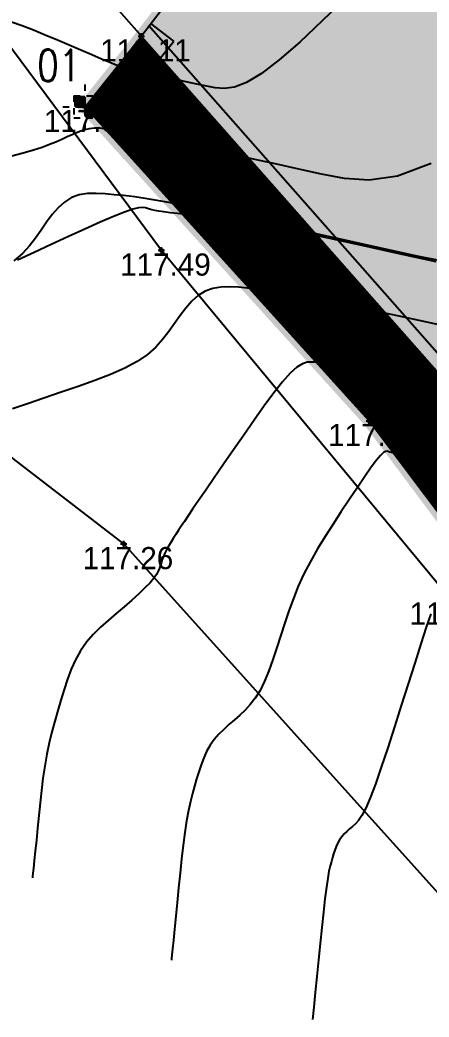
# Model space of a CAD drawing. Extents: x -196763 to -87623, y -65703 to -55832.
# Drawn here: x -87759.71 to -87753.24, y -65540.41 to -65524.65 of the extents above; entities that cross this region are included whole.
import ezdxf
from ezdxf.enums import TextEntityAlignment as Align

# ---------------------------------------------------------------- set-up
doc = ezdxf.new("R2010")
doc.units = 0
doc.header["$MEASUREMENT"] = 0
doc.header["$PDMODE"] = 34
doc.header["$PDSIZE"] = 0.05
doc.linetypes.add('ACAD_ISO04W100', pattern=[30, 24, -3, 0, -3])
doc.linetypes.add('DASHED', pattern=[70, 50, -20])
for name, color, linetype in [('0_coordinates', 1, 'Continuous'), ('0_PROP.aux.cotas', 30, 'Continuous'), ('0_PROP.corte', 10, 'Continuous'), ('0_PROP.trama', 251, 'Continuous'), ('0_PROPfinal', 4, 'Continuous'), ('0_tramas piso0', 7, 'Continuous'), ('CV', 8, 'Continuous'), ('CVD', 6, 'Continuous'), ('LEVTP_BERMA', 6, 'Continuous'), ('LEVTP_EDIF', 3, 'Continuous'), ('LEVTP_MURO', 1, 'Continuous'), ('POINTS', 2, 'Continuous'), ('Z', 1, 'Continuous')]:
    doc.layers.add(name, color=color, linetype=linetype)
doc.layers.add('0_Limites_Terreno', color=30, linetype='DASHED', lineweight=35)
doc.styles.add('coordinates', font='romans', dxfattribs={"width": 0.8})
doc.styles.add('creativespace', font='GOTHIC.TTF')
doc.dimstyles.new('creativespace', dxfattribs={"dimtxt": 0.15, "dimasz": 0.05, "dimexe": 0.05, "dimexo": 0.05, "dimgap": 0.2, "dimtad": 0, "dimtoh": 1, "dimzin": 1, "dimtxsty": 'creativespace', "dimblk": 'OBLIQUE', "dimcen": 0, "dimclrd": 251, "dimclre": 256, "dimclrt": 30, "dimazin": 3, "dimtfac": 1, "dimtmove": 0, "dimatfit": 3, "dimldrblk": 'OBLIQUE', "dimfxl": 1, "dimlwd": -1, "dimlwe": -1, "dimarcsym": 0})

# ---------------------------------------------------------------- blocks, each defined once
blk = doc.blocks.new('_Oblique')
at = {"color": 0, "linetype": 'ByBlock', "lineweight": -2}
blk.add_line((-0.5, -0.5), (0.5, 0.5), dxfattribs=at)
blk = doc.blocks.new('*D217')
at = {"layer": '0_PROP.aux.cotas', "transparency": 16777216}
for p, q in [((-87753.13953163485, -65530.24770121695), (-87753.41078731997, -65530.48706111957)), ((-87750.823405228, -65532.87246187402), (-87751.09466091314, -65533.11182177665))]:
    blk.add_line(p, q, dxfattribs=at)
at = {"layer": '0_PROP.aux.cotas', "color": 251, "transparency": 16777216}
for p, q in [((-87753.37329656896, -65530.45397874378), (-87752.47690123937, -65531.46982277861)), ((-87751.05717016212, -65533.07873940085), (-87751.9535654917, -65532.06289536603))]:
    blk.add_line(p, q, dxfattribs=at)
at = {"layer": 'DEFPOINTS', "color": 0, "transparency": 16777216}
for p in [(-87753.10204088382, -65530.21461884116), (-87753.37329656894, -65530.45397874378), (-87750.78591447699, -65532.83937949823)]:
    blk.add_point(p, dxfattribs=at)
at = {"layer": '0_PROP.aux.cotas', "color": 251, "transparency": 16777216, "xscale": 0.05, "yscale": 0.05, "zscale": 0.05}
for p, rotation in [((-87753.37329656896, -65530.45397874378), 131.4256430819927), ((-87751.05717016212, -65533.07873940085), 311.4256430819927)]:
    blk.add_blockref('_Oblique', p, dxfattribs=dict(at, rotation=rotation))
at = {"layer": '0_PROP.aux.cotas', "color": 30, "transparency": 16777216, "insert": (-87752.21523336551, -65531.76635907233), "char_height": 0.15, "attachment_point": 5, "rotation": 311.42564308199275, "style": 'creativespace'}
blk.add_mtext('3,50', dxfattribs=at)
blk = doc.blocks.new('mk_02')
at = {"linetype": 'ACAD_ISO04W100', "ltscale": 0.001}
for points in [[(-0.25, 0.25), (0, 0.25), (0, 0), (-0.25, 0)], [(0.25, -0.25), (0, -0.25), (0, 0), (0.25, 0)]]:
    blk.add_hatch(color=9, dxfattribs=at).paths.add_polyline_path(points)
for p, q in [((0, -0.5), (0, 0.5)), ((-0.25, 0.25), (0.25, 0.25)), ((-0.25, 0.25), (-0.25, -0.25)), ((0.25, 0.25), (0.25, -0.25)), ((-0.5, 0), (0.5, 0)), ((-0.25, -0.25), (0.25, -0.25))]:
    blk.add_line(p, q, dxfattribs=at)

msp = doc.modelspace()

# ---------------------------------------------------------------- hatches: boundary and pattern name
at = {"layer": '0_PROP.trama'}
h = msp.add_hatch(color=256, dxfattribs=at)
h.dxf.hatch_style = 1
edge = h.paths.add_edge_path()
edge.add_line((-87745.54499733256, -65538.28111964936), (-87745.42005967481, -65538.13452087696))
edge.add_arc((-87637.04927176915, -65427.26095513434), 155.0392700311026, 223.8976485634946, 225.6540299730254, ccw=False)
edge.add_line((-87748.76740206855, -65534.76088357238), (-87748.91173183438, -65534.89933543655))
edge.add_arc((-87655.7358333673, -65445.5048589562), 129.1244379671906, 223.8134518173412, 225.9310006975266)
edge = h.paths.add_edge_path()
edge.add_line((-87743.67241781983, -65539.7957484849), (-87743.80813917662, -65539.93801945659))
edge.add_arc((-87651.06835537238, -65441.09481402456), 135.5383589989754, 226.8247030543718, 233.0253626053064)
edge.add_line((-87732.58945187416, -65549.37665730996), (-87732.469132949, -65549.21689700123))
edge.add_arc((-87650.35476652304, -65440.19765662834), 136.4842992619217, 226.8646259028792, 233.0125803918554, ccw=False)
h.paths.add_polyline_path([(-87753.60105960169, -65529.35482485253), (-87753.59230807604, -65529.35674562633), (-87757.66260999406, -65524.74405773764), (-87757.81257299746, -65524.87638724162), (-87753.1020408927, -65530.21461885847), (-87753.0067048462, -65530.02838004266)])
edge = h.paths.add_edge_path()
edge.add_line((-87751.92626314526, -65528.85548067644), (-87751.71311670446, -65528.60637335897))
edge.add_line((-87751.71311670446, -65528.60637335897), (-87751.89561777815, -65528.63280111007))
edge.add_line((-87751.89561777815, -65528.63280111007), (-87752.27911522756, -65528.6070348752))
edge.add_line((-87752.27911522756, -65528.60703487521), (-87752.28241635388, -65528.61348362025))
edge.add_arc((-87753.07755919945, -65530.16679390954), 1.744999999905353, 48.717779373311885, 62.89199661738752, ccw=False)
at = {"layer": '0_PROPfinal', "linetype": 'Continuous', "transparency": 33554498}
h = msp.add_hatch(dxfattribs=at)
h.set_pattern_fill('ANSI32', color=30, scale=0.04699999999999999)
h.set_pattern_definition([(2.856957847893166, (-87859.23576289605, -65640.9391838142), (-0.0008784768940234035, 0.01760309357319522), []), (2.856957847893166, (-87859.22960237256, -65640.94475868643), (-0.0008784768940234035, 0.01760309357319522), [])])
h.paths.add_polyline_path([(-87733.9926177783, -65548.34980111005), (-87735.08061777802, -65547.46980111011), (-87735.91442168606, -65546.79113400933), (-87736.76787782423, -65546.10040651418), (-87738.74922054057, -65544.4521752243), (-87739.28142059443, -65544.00945081624), (-87740.74885206069, -65542.72291482448), (-87741.88050303039, -65541.73076647813), (-87743.37456633791, -65540.34605528641), (-87743.8159405563, -65539.9466403867), (-87745.54499733249, -65538.28111964946), (-87747.42152006755, -65536.42709519422), (-87749.67746007754, -65534.09554041371), (-87750.78591447689, -65532.83937949834), (-87753.09710163983, -65530.22021628894), (-87755.00226819729, -65528.0611777501), (-87756.08554502086, -65526.83354943535), (-87757.78661777811, -65524.90580111024), (-87758.6766177781, -65526.02080111023), (-87754.18361777814, -65530.98380111009), (-87752.2116177784, -65533.61680110974), (-87749.22461777834, -65537.02980110994), (-87746.75061777722, -65539.32080111098), (-87744.368617778, -65541.24580111018), (-87739.47861777969, -65544.76480110908)])
at = {"layer": '0_tramas piso0', "transparency": 33554536}
h = msp.add_hatch(color=55, dxfattribs=at)
h.dxf.hatch_style = 1
h.paths.add_polyline_path([(-87714.68261777796, -65527.14280110988), (-87708.41361777796, -65519.52580110988), (-87702.72761777797, -65511.90780110989), (-87702.04703417499, -65510.92768609765), (-87733.159617778, -65492.78480110994), (-87757.66589071287, -65524.74833677977), (-87752.96498011998, -65530.0756647752), (-87737.06857794728, -65513.18313111439), (-87728.34732044731, -65503.54496282662), (-87715.37205811928, -65515.28672953052), (-87722.75174550513, -65523.44185136318), (-87722.0845012846, -65524.0458258368), (-87723.4260825267, -65525.52834281995), (-87729.18732715117, -65520.31479194178), (-87743.67272090737, -65539.79546465445, 0.02651848822541035), (-87732.55035262289, -65549.15564156263), (-87731.44161777795, -65548.7878011099), (-87729.06961777798, -65546.0728011099), (-87725.05961777795, -65541.4718011099), (-87720.47361777796, -65534.68980110988)])
h.paths.add_polyline_path([(-87730.11495350269, -65519.47632091005), (-87734.38012161477, -65515.61666345876), (-87750.63983652074, -65532.71064417862), (-87749.53365612838, -65533.96422806535, 0.002029062586950126), (-87748.77125114489, -65534.76460472241, 0.00801598864144035), (-87745.42264313337, -65538.13200496662)], flags=17)
at = {"layer": 'LEVTP_EDIF', "linetype": 'Continuous'}
h = msp.add_hatch(dxfattribs=at)
h.set_pattern_fill('GRAVEL', color=5, scale=0.5999999999999999, angle=1.858080044910986e-10)
h.set_pattern_definition([(228.0127875041858, (137.250366044871, 128.3389771253715), (-4.799999999982525, -5.400000000015568), [0.08072159999999999, -7.991452828244219]), (184.9697407281858, (137.1963660448819, 128.278977125352), (7.199999999998039, 0.6000000000233698), [0.1385208, -13.713554856738]), (132.5104470781858, (137.0583660448901, 128.2669771253641), (6.000000000021473, -6.599999999980461), [0.09767279999999998, -9.669619557659818]), (267.2736890061857, (136.8243660448643, 128.1169771253699), (0.5999999999611001, 12.00000000000195), [0.1261427999999999, -12.48813482497739]), (292.8336541781858, (136.8183660448849, 127.9909771253515), (-3.000000000023341, 7.199999999990288), [0.1236929999999999, -12.24562387685297]), (357.2736890061857, (136.8663660448656, 127.8769771253646), (-12.00000000000196, 0.599999999961101), [0.1261427999999998, -12.48813482497739]), (37.6942404668858, (136.9923660448694, 127.8709771253707), (-7.799999999980542, -6.000000000025278), [0.1668174, -16.5149091293496]), (72.25532837508581, (137.1243660448672, 127.9729771253551), (4.199999999957209, 13.20000000001362), [0.1574927999999998, -15.59179289808803]), (121.4295656151858, (137.172366044877, 128.1229771253784), (-4.800000000025307, 7.799999999984426), [0.12657, -12.5304438658374]), (175.2363583091858, (137.1063660448854, 128.230977125364), (6.600000000001936, -0.5999999999786203), [0.1444992, -7.08045754727538]), (222.3974377981858, (136.9623660448706, 128.2429771253665), (-7.199999999978575, -6.600000000023332), [0.1868688, -18.50002500287694]), (138.8140748341858, (137.4183660448907, 128.1109771253759), (-4.200000000011694, 3.59999999998638), [0.06378059999999994, -6.314306887640816]), (171.4692343901858, (137.3703660448809, 128.1529771253554), (7.800000000003889, -1.199999999974702), [0.1213422, -12.0129068496942]), (225.0000000001858, (137.2503660448856, 128.1709771253809), (1.945665850655587e-12, -0.5999999999999598), [0.08485259999999997, -0.7636755374238599]), (203.1985905141858, (137.2083660448843, 128.2429771253665), (2.999999999996102, 1.200000000009714), [0.04569479999999996, -4.523769063518334]), (291.8014094861858, (137.1663660448685, 128.2249771253628), (-0.6000000000056478, 1.799999999998116), [0.06462179999999998, -3.1664770842807]), (30.96375653228579, (137.1903660448734, 128.1649771253651), (1.79999999999614, 1.200000000005825), [0.1049574, -3.393613736907179]), (161.5650511771858, (137.2803660448844, 128.2189771253688), (1.200000000001952, -0.5999999999960945), [0.07589459999999995, -1.821471996101039]), (16.38954033418579, (136.8183660448703, 128.2249771253555), (5.999999999994142, 1.800000000019484), [0.10632, -10.52570708800164]), (70.34617594208581, (136.9203660448838, 128.2549771253471), (-2.39999999997933, -6.60000000000982), [0.08919659999999996, -8.830444648391396]), (293.1985905141857, (137.2803660448844, 128.3389771253642), (-1.200000000009711, 2.999999999996104), [0.09138899999999997, -4.478074863518338]), (343.6104596661858, (137.3163660448918, 128.2549771253616), (-6.000000000005816, 1.799999999980568), [0.10632, -10.52570708800139]), (339.4439547801857, (136.8183660448703, 127.8529771253598), (-3.000000000003913, 1.199999999990286), [0.1025279999999999, -5.023874247190491]), (294.7751405691858, (136.9143660448754, 127.8169771253524), (-3.000000000021406, 6.599999999990271), [0.08590679999999991, -8.504785837965589]), (66.80140948658581, (137.2863660448638, 127.7389771253511), (1.19999999999026, 3.000000000003873), [0.09138899999999991, -4.478074863518335]), (17.35402463648581, (137.3223660448857, 127.8229771253682), (-7.799999999992203, -2.400000000025272), [0.1005786, -9.957254168544]), (69.44395478058581, (136.992366044884, 127.7389771253656), (-1.199999999990276, -3.000000000003864), [0.05126399999999997, -5.075138247190496]), (101.3099324741857, (137.2503660448856, 127.7389771253729), (-0.6000000000077612, 2.399999999998061), [0.03059399999999999, -3.028817708155679]), (165.9637565321858, (137.2443660448771, 127.7689771253717), (1.800000000001921, -0.5999999999941634), [0.123693, -2.35017037537062]), (186.0090059571858, (137.1243660448672, 127.798977125356), (5.999999999998082, 0.6000000000194472), [0.11463, -11.34835390472568]), (303.6900675261858, (137.1903660448734, 128.1109771253687), (-0.6000000000038836, 1.199999999998046), [0.08653319999999987, -2.076797565278396]), (353.1572265871857, (137.2383660448686, 128.0389771253613), (10.2000000000039, -1.199999999966955), [0.1510763999999999, -14.95653757441698]), (60.9453959010858, (137.3883660448773, 128.0209771253722), (-2.399999999986365, -4.200000000007768), [0.06177359999999999, -6.1156044845922]), (90, (137.4183660448762, 128.0749771253541), (-0.6000000000019455, 0.5999999999980542), [0.03599999999999998, -0.5639999999999997]), (120.2564371641858, (137.1123660448648, 127.816977125367), (2.400000000013625, -4.199999999992222), [0.08335439999999995, -8.252111993669875]), (48.0127875043858, (137.070366044878, 127.8889771253453), (4.799999999982488, 5.400000000015551), [0.1614432, -7.910731228244217]), (1.858048239364172e-10, (137.1783660448709, 128.0089771253552), (0.5999999999980543, 0.6000000000019458), [0.1559999999999999, -0.4439999999999999]), (325.3048464691859, (137.3343660448882, 128.0089771253624), (6.000000000013702, -4.199999999980436), [0.09486839999999995, -9.391964580505192]), (254.0546040991858, (137.4123660448822, 127.954977125366), (-0.5999999999922396, -2.400000000001948), [0.08736119999999999, -4.280704733568299]), (207.6459753641858, (137.3883660448773, 127.8709771253707), (-11.39999999998051, -6.000000000036997), [0.142239, -14.08168450935564]), (175.4260787401858, (137.262366044888, 127.8049771253718), (-7.800000000001917, 0.5999999999747057), [0.1504794, -14.89744404478134])])
h.paths.add_polyline_path([(-87758.08620544674, -65526.00246619646), (-87757.27370039938, -65524.98455256969), (-87757.63475860293, -65524.7077311638), (-87757.78661777815, -65524.90580111012), (-87758.67661777814, -65526.02080111011), (-87754.18361777814, -65530.98380111009), (-87752.21161777811, -65533.61680111007), (-87749.22461777812, -65537.02980111007), (-87746.7506177781, -65539.32080111007), (-87746.44486553551, -65538.99062605627), (-87748.90154012913, -65536.71566991485), (-87751.86170676805, -65533.33333019653), (-87753.83597700254, -65530.697298996)])

# ---------------------------------------------------------------- linework, layer by layer
at = {"layer": '0_Limites_Terreno', "ltscale": 0.02, "const_width": 0.2, "flags": 128}
msp.add_lwpolyline([(-87714.68261777816, -65527.14280111008), (-87708.41361777816, -65519.52580111008), (-87702.72761777816, -65511.90780111008), (-87702.04703417518, -65510.92768609786), (-87733.1596177782, -65492.78480111015), (-87757.78661777815, -65524.90580111009), (-87758.67661777815, -65526.02080111009), (-87754.18361777817, -65530.98380111008), (-87752.21161777816, -65533.61680111008), (-87749.22461777816, -65537.02980111008), (-87746.75061777816, -65539.32080111008), (-87744.37161777816, -65541.2448011101), (-87739.47861777816, -65544.76480111008), (-87733.99261777816, -65548.34980111009), (-87732.68905205633, -65549.20165731001), (-87731.44161777815, -65548.78780111008), (-87729.06961777816, -65546.07280111009), (-87725.05961777816, -65541.47180111009), (-87720.47361777816, -65534.68980111009)], close=True, dxfattribs=at)
at = {"layer": '0_PROP.corte', "linetype": 'Continuous'}
for points in [[(-87749.53146445808, -65533.96671178596), (-87757.67370251745, -65524.73948401766)], [(-87749.67746007764, -65534.09554041359), (-87757.81969813701, -65524.86831264527)]]:
    msp.add_lwpolyline(points, dxfattribs=at)
at = {"layer": 'CV', "linetype": 'Continuous'}
for points in [[(-87753.20761777813, -65526.91680111008, 0), (-87753.73961777815, -65527.11780111009, 0), (-87754.18661777815, -65527.18280111009, 0), (-87754.57761777812, -65527.1568011101, 0), (-87754.94061777815, -65527.08480111009, 0), (-87754.94061777815, -65527.08480111009, 0), (-87755.29661777815, -65527.00580111009, 0), (-87755.64261777815, -65526.92980111012, 0), (-87755.96661777815, -65526.85880111009, 0), (-87756.25861777813, -65526.79680111009, 0), (-87756.50661777814, -65526.7468011101, 0), (-87756.50661777814, -65526.7468011101, 0), (-87756.70561777815, -65526.7088011101, 0), (-87756.86161777815, -65526.68280111009, 0), (-87756.98561777815, -65526.66480111011, 0), (-87757.08761777813, -65526.65380111008, 0), (-87757.17961777814, -65526.6438011101, 0), (-87757.17961777814, -65526.6438011101, 0), (-87757.26961777815, -65526.6358011101, 0), (-87757.35861777814, -65526.62580111012, 0), (-87757.44861777814, -65526.61480111009, 0), (-87757.53861777813, -65526.60080111009, 0), (-87757.62861777814, -65526.5838011101, 0), (-87757.62861777814, -65526.5838011101, 0), (-87757.71861777814, -65526.5618011101, 0), (-87757.80861777814, -65526.53680111011, 0), (-87757.89861777813, -65526.50980111011, 0), (-87757.98761777816, -65526.4808011101, 0), (-87758.07761777814, -65526.4508011101, 0), (-87758.07761777814, -65526.4508011101, 0), (-87758.16761777815, -65526.42180111009, 0), (-87758.25761777814, -65526.39480111012, 0), (-87758.34761777814, -65526.37380111011, 0), (-87758.43661777815, -65526.3608011101, 0), (-87758.52461777817, -65526.35880111009, 0), (-87758.52461777817, -65526.35880111009, 0), (-87758.61261777816, -65526.36980111012, 0), (-87758.69961777815, -65526.39280111011, 0), (-87758.78561777815, -65526.4238011101, 0), (-87758.87161777815, -65526.45980111012, 0), (-87758.95761777814, -65526.49880111008, 0), (-87758.95761777814, -65526.49880111008, 0), (-87759.04461777816, -65526.53880111012, 0), (-87759.13661777816, -65526.5788011101, 0), (-87759.23861777814, -65526.61980111012, 0), (-87759.35561777814, -65526.6628011101, 0), (-87759.49261777816, -65526.70680111012, 0), (-87759.49261777816, -65526.70680111012, 0), (-87759.65361777814, -65526.75280111009, 0), (-87759.83361777812, -65526.8008011101, 0)], [(-87752.60211670445, -65528.54637335897, 0), (-87753.42611670445, -65528.38237335898, 0), (-87753.42611670445, -65528.38237335898, 0), (-87754.23611670447, -65528.20337335898, 0), (-87755.01811670445, -65528.030373359, 0), (-87755.74711670444, -65527.87037335899, 0), (-87756.39611670445, -65527.73137335897, 0), (-87756.93711670444, -65527.61837335896, 0), (-87756.93711670444, -65527.61837335896, 0), (-87757.35411670446, -65527.53637335899, 0), (-87757.66311670444, -65527.48137335897, 0), (-87757.89211670445, -65527.44637335899, 0), (-87758.06711670445, -65527.42537335899, 0), (-87758.21611670445, -65527.41037335897, 0), (-87758.21611670445, -65527.41037335897, 0), (-87758.35911670447, -65527.397373359, 0), (-87758.50111670446, -65527.39037335898, 0), (-87758.63811670445, -65527.39337335898, 0), (-87758.76811670445, -65527.41437335899, 0), (-87758.88911670446, -65527.45737335899, 0), (-87758.88911670446, -65527.45737335899, 0), (-87758.99911670448, -65527.52637335898, 0), (-87759.10011670447, -65527.617373359, 0), (-87759.19511670448, -65527.72537335898, 0), (-87759.28511670447, -65527.84537335897, 0), (-87759.37211670444, -65527.970373359, 0), (-87759.37211670444, -65527.970373359, 0), (-87759.46111670445, -65528.09537335897, 0), (-87759.55611670445, -65528.21937335898, 0), (-87759.66711670446, -65528.34137335898, 0), (-87759.80011670446, -65528.45837335898, 0)], [(-87753.12861777814, -65528.47180111008, 0), (-87753.71161777814, -65528.34280111009, 0), (-87754.27761777813, -65528.21780111009, 0), (-87754.80761777813, -65528.1028011101, 0), (-87755.28461777815, -65528.00080111009, 0), (-87755.69261777814, -65527.9178011101, 0), (-87755.69261777814, -65527.9178011101, 0), (-87756.01761777814, -65527.85680111009, 0), (-87756.27261777813, -65527.81380111008, 0), (-87756.47561777814, -65527.78580111009, 0), (-87756.64261777815, -65527.7658011101, 0), (-87756.79261777815, -65527.75080111009, 0), (-87756.79261777815, -65527.75080111009, 0), (-87756.93861777813, -65527.73680111009, 0), (-87757.08061777815, -65527.7228011101, 0), (-87757.21261777813, -65527.70980111009, 0), (-87757.33161777814, -65527.69580111009, 0), (-87757.43161777813, -65527.68380111008, 0), (-87757.43161777813, -65527.68380111008, 0), (-87757.51061777814, -65527.6708011101, 0), (-87757.57161777814, -65527.6598011101, 0), (-87757.61861777813, -65527.6488011101, 0), (-87757.65661777815, -65527.6378011101, 0), (-87757.68961777815, -65527.62680111011, 0), (-87757.68961777815, -65527.62680111011, 0), (-87757.72361777813, -65527.61680111013, 0), (-87757.76761777814, -65527.61180111009, 0), (-87757.83061777815, -65527.6188011101, 0), (-87757.92161777815, -65527.6408011101, 0), (-87758.05161777814, -65527.68580111011, 0), (-87758.05161777814, -65527.68580111011, 0), (-87758.22561777814, -65527.75580111009, 0), (-87758.43761777814, -65527.84680111011, 0), (-87758.67961777815, -65527.95480111011, 0), (-87758.93961777815, -65528.07380111009, 0), (-87759.20961777815, -65528.19880111012, 0), (-87759.20961777815, -65528.19880111012, 0), (-87759.47961777815, -65528.3228011101, 0), (-87759.74361777812, -65528.44580111012, 0)], [(-87752.90861777813, -65529.50680111011, 0), (-87753.63761777812, -65529.34680111011, 0), (-87754.28661777813, -65529.20780111008, 0), (-87754.82761777812, -65529.09480111007, 0), (-87754.82761777812, -65529.09480111007, 0), (-87755.24461777814, -65529.0128011101, 0), (-87755.55361777812, -65528.95780111008, 0), (-87755.78261777812, -65528.92280111011, 0), (-87755.95761777813, -65528.9018011101, 0), (-87756.10661777813, -65528.88680111009, 0), (-87756.10661777813, -65528.88680111009, 0), (-87756.24961777814, -65528.87380111011, 0), (-87756.39161777814, -65528.8668011101, 0), (-87756.52861777812, -65528.86980111009, 0), (-87756.65861777813, -65528.8908011101, 0), (-87756.77961777814, -65528.93380111011, 0), (-87756.77961777814, -65528.93380111011, 0), (-87756.88961777816, -65529.00280111009, 0), (-87756.99061777815, -65529.09380111011, 0), (-87757.08561777815, -65529.20180111009, 0), (-87757.17561777815, -65529.32180111008, 0), (-87757.26261777812, -65529.44680111011, 0), (-87757.26261777812, -65529.44680111011, 0), (-87757.35161777813, -65529.57180111008, 0), (-87757.44661777813, -65529.69580111009, 0), (-87757.55761777813, -65529.8178011101, 0), (-87757.69061777813, -65529.9348011101, 0), (-87757.85261777813, -65530.04680111009, 0), (-87757.85261777813, -65530.04680111009, 0), (-87758.04961777813, -65530.15280111012, 0), (-87758.27561777814, -65530.25280111009, 0), (-87758.52361777812, -65530.34880111011, 0), (-87758.78661777813, -65530.44180111011, 0), (-87759.05661777814, -65530.53380111011, 0), (-87759.05661777814, -65530.53380111011, 0), (-87759.32661777813, -65530.62580111012, 0), (-87759.58661777813, -65530.71380111011, 0), (-87759.82461777814, -65530.79380111009, 0)], [(-87752.45361777814, -65530.59280111009, 0), (-87753.25461777815, -65530.41680111008, 0), (-87753.89861777812, -65530.27780111009, 0), (-87753.89861777812, -65530.27780111009, 0), (-87754.35961777816, -65530.17980111009, 0), (-87754.66461777815, -65530.11780111009, 0), (-87754.85161777813, -65530.0838011101, 0), (-87754.96161777814, -65530.06680111011, 0), (-87755.03161777815, -65530.05880111008, 0), (-87755.03161777815, -65530.05880111008, 0), (-87755.09561777813, -65530.05480111009, 0), (-87755.16361777812, -65530.0598011101, 0), (-87755.23961777813, -65530.08480111009, 0), (-87755.32761777812, -65530.1378011101, 0), (-87755.43261777813, -65530.2308011101, 0), (-87755.43261777813, -65530.2308011101, 0), (-87755.55461777814, -65530.36780111009, 0), (-87755.6936177781, -65530.54380111009, 0), (-87755.84461777814, -65530.7498011101, 0), (-87756.00361777813, -65530.97380111009, 0), (-87756.16661777813, -65531.2088011101, 0), (-87756.16661777813, -65531.2088011101, 0), (-87756.32961777816, -65531.4428011101, 0), (-87756.48761777813, -65531.6708011101, 0), (-87756.63561777813, -65531.8858011101, 0), (-87756.76961777813, -65532.0788011101, 0), (-87756.88461777814, -65532.24580111008, 0), (-87756.88461777814, -65532.24580111008, 0), (-87756.97661777813, -65532.3798011101, 0), (-87757.04861777811, -65532.48780111008, 0), (-87757.10661777813, -65532.57380111009, 0), (-87757.15561777813, -65532.6468011101, 0), (-87757.19961777813, -65532.71380111011, 0), (-87757.19961777813, -65532.71380111011, 0), (-87757.24161777811, -65532.77880111011, 0), (-87757.28361777813, -65532.84280111012, 0), (-87757.32261777813, -65532.9048011101, 0), (-87757.35861777813, -65532.96580111011, 0), (-87757.38961777814, -65533.02280111011, 0), (-87757.38961777814, -65533.02280111011, 0), (-87757.41561777814, -65533.0758011101, 0), (-87757.43761777812, -65533.12580111012, 0), (-87757.45561777812, -65533.1738011101, 0), (-87757.47061777813, -65533.2198011101, 0), (-87757.48561777813, -65533.26480111011, 0), (-87757.48561777813, -65533.26480111011, 0), (-87757.50061777813, -65533.31080111011, 0), (-87757.52061777812, -65533.35880111009, 0), (-87757.54861777813, -65533.41180111011, 0), (-87757.59061777813, -65533.4728011101, 0), (-87757.64961777814, -65533.54380111009, 0), (-87757.64961777814, -65533.54380111009, 0), (-87757.72961777812, -65533.62580111012, 0), (-87757.82761777812, -65533.71780111012, 0), (-87757.93961777812, -65533.8178011101, 0), (-87758.05961777813, -65533.92280111011, 0), (-87758.18361777811, -65534.0298011101, 0), (-87758.18361777811, -65534.0298011101, 0), (-87758.30861777812, -65534.1378011101, 0), (-87758.43061777813, -65534.24780111012, 0), (-87758.54661777813, -65534.36280111011, 0), (-87758.6526177781, -65534.48480111011, 0), (-87758.7476177781, -65534.6168011101, 0), (-87758.7476177781, -65534.6168011101, 0), (-87758.82761777811, -65534.75880111012, 0), (-87758.89661777811, -65534.9098011101, 0), (-87758.95561777812, -65535.06880111012, 0), (-87759.0086177781, -65535.23180111012, 0), (-87759.0586177781, -65535.39680111012, 0), (-87759.0586177781, -65535.39680111012, 0), (-87759.10861777811, -65535.56280111012, 0), (-87759.15661777812, -65535.7308011101, 0), (-87759.20261777811, -65535.90080111011, 0), (-87759.24461777811, -65536.07480111011, 0), (-87759.28261777811, -65536.25380111011, 0), (-87759.28261777811, -65536.25380111011, 0), (-87759.31461777812, -65536.4398011101, 0), (-87759.34161777812, -65536.63080111009, 0), (-87759.36561777812, -65536.8258011101, 0), (-87759.38761777809, -65537.0238011101, 0), (-87759.40761777811, -65537.2228011101, 0), (-87759.40761777811, -65537.2228011101, 0), (-87759.4276177781, -65537.41980111011, 0), (-87759.4466177781, -65537.60980111011, 0), (-87759.46361777809, -65537.78380111011, 0), (-87759.47961777812, -65537.9338011101, 0), (-87759.49061777812, -65538.05280111011, 0), (-87759.49061777812, -65538.05280111011, 0), (-87759.49961777811, -65538.13380111012, 0), (-87759.5046177781, -65538.18280111012, 0), (-87759.5066177781, -65538.20780111011, 0)], [(-87753.21261777813, -65534.0348011101, 0), (-87753.28261777811, -65534.2468011101, 0), (-87753.36761777813, -65534.50980111011, 0), (-87753.46461777813, -65534.8118011101, 0), (-87753.5686177781, -65535.13980111008, 0), (-87753.6776177781, -65535.48180111009, 0), (-87753.6776177781, -65535.48180111009, 0), (-87753.7856177781, -65535.8228011101, 0), (-87753.8926177781, -65536.1518011101, 0), (-87753.9936177781, -65536.4568011101, 0), (-87754.08661777811, -65536.7248011101, 0), (-87754.16961777813, -65536.9448011101, 0), (-87754.16961777813, -65536.9448011101, 0), (-87754.24061777812, -65537.10680111009, 0), (-87754.30161777811, -65537.22080111009, 0), (-87754.35561777811, -65537.2988011101, 0), (-87754.40361777811, -65537.35180111011, 0), (-87754.44961777813, -65537.39280111008, 0), (-87754.44961777813, -65537.39280111008, 0), (-87754.49461777811, -65537.43180111007, 0), (-87754.5386177781, -65537.47180111008, 0), (-87754.5806177781, -65537.5128011101, 0), (-87754.6186177781, -65537.5568011101, 0), (-87754.6526177781, -65537.60480111011, 0), (-87754.6526177781, -65537.60480111011, 0), (-87754.68161777811, -65537.65580111009, 0), (-87754.70661777811, -65537.71080111008, 0), (-87754.7286177781, -65537.76780111008, 0), (-87754.7476177781, -65537.82680111009, 0), (-87754.7656177781, -65537.88680111009, 0), (-87754.7656177781, -65537.88680111009, 0), (-87754.7836177781, -65537.9478011101, 0), (-87754.80161777811, -65538.01780111008, 0), (-87754.82061777812, -65538.1028011101, 0), (-87754.8406177781, -65538.21380111008, 0), (-87754.8626177781, -65538.3558011101, 0), (-87754.8626177781, -65538.3558011101, 0), (-87754.8856177781, -65538.53680111011, 0), (-87754.90961777812, -65538.75080111009, 0), (-87754.9356177781, -65538.98880111007, 0), (-87754.9616177781, -65539.24280111009, 0), (-87754.9876177781, -65539.5048011101, 0), (-87754.9876177781, -65539.5048011101, 0), (-87755.01461777811, -65539.76680111009, 0), (-87755.03961777811, -65540.01780111008, 0), (-87755.0626177781, -65540.24880111008, 0), (-87755.0826177781, -65540.44680111008, 0)]]:
    msp.add_polyline3d(points, dxfattribs=at)
at = {"layer": 'CVD', "linetype": 'Continuous'}
for points in [[(-87754.55461777817, -65524.29980111009, 0), (-87754.92961777815, -65524.66580111007, 0), (-87755.28361777816, -65524.99780111009, 0), (-87755.60661777816, -65525.28080111009, 0), (-87755.88861777814, -65525.4968011101, 0), (-87755.88861777814, -65525.4968011101, 0), (-87756.12261777814, -65525.63680111009, 0), (-87756.31661777815, -65525.70980111009, 0), (-87756.47861777814, -65525.73280111008, 0), (-87756.62061777814, -65525.72380111009, 0), (-87756.75261777814, -65525.6978011101, 0), (-87756.75261777814, -65525.6978011101, 0), (-87756.88161777816, -65525.66880111009, 0), (-87757.00761777814, -65525.6408011101, 0), (-87757.12561777816, -65525.61580111008, 0), (-87757.23161777815, -65525.59280111009, 0), (-87757.32161777814, -65525.57480111011, 0), (-87757.32161777814, -65525.57480111011, 0), (-87757.39361777814, -65525.56080111008, 0), (-87757.45061777814, -65525.55180111009, 0), (-87757.49561777814, -65525.54480111008, 0), (-87757.53261777814, -65525.5408011101, 0), (-87757.56561777815, -65525.5378011101, 0), (-87757.56561777815, -65525.5378011101, 0), (-87757.59861777813, -65525.53380111008, 0), (-87757.63161777816, -65525.53080111009, 0), (-87757.66561777817, -65525.52580111008, 0), (-87757.70061777814, -65525.51980111009, 0), (-87757.73761777816, -65525.5128011101, 0), (-87757.73761777816, -65525.5128011101, 0), (-87757.77661777815, -65525.50280111009, 0), (-87757.81761777814, -65525.49080111008, 0), (-87757.85961777816, -65525.4778011101, 0), (-87757.90261777813, -65525.46380111008, 0), (-87757.94561777815, -65525.44980111011, 0), (-87757.94561777815, -65525.44980111011, 0), (-87757.99061777815, -65525.4348011101, 0), (-87758.04061777816, -65525.41680111008, 0), (-87758.10261777815, -65525.3938011101, 0), (-87758.18261777815, -65525.36280111008, 0), (-87758.28561777817, -65525.32080111009, 0), (-87758.28561777817, -65525.32080111009, 0), (-87758.41561777817, -65525.26680111009, 0), (-87758.57061777815, -65525.20180111009, 0), (-87758.74161777814, -65525.12780111009, 0), (-87758.92561777815, -65525.04980111009, 0), (-87759.11461777816, -65524.96880111008, 0), (-87759.11461777816, -65524.96880111008, 0), (-87759.30461777817, -65524.8878011101, 0), (-87759.49061777815, -65524.81080111008, 0), (-87759.66961777816, -65524.74180111013, 0), (-87759.83661777814, -65524.6868011101, 0)], [(-87753.09561777813, -65531.5698011101, 0), (-87753.26161777813, -65531.55480111009, 0), (-87753.41661777813, -65531.53980111011, 0), (-87753.55161777811, -65531.52680111007, 0), (-87753.66261777813, -65531.51380111009, 0), (-87753.66261777813, -65531.51380111009, 0), (-87753.74461777814, -65531.50380111008, 0), (-87753.80061777814, -65531.49380111007, 0), (-87753.83961777814, -65531.4858011101, 0), (-87753.86561777812, -65531.47880111006, 0), (-87753.88461777815, -65531.47080111009, 0), (-87753.88461777815, -65531.47080111009, 0), (-87753.90361777812, -65531.46580111008, 0), (-87753.92761777813, -65531.46780111009, 0), (-87753.96061777814, -65531.48680111009, 0), (-87754.00661777813, -65531.5298011101, 0), (-87754.06961777814, -65531.6058011101, 0), (-87754.06961777814, -65531.6058011101, 0), (-87754.15461777814, -65531.71880111008, 0), (-87754.25661777813, -65531.86580111008, 0), (-87754.37161777813, -65532.03680111008, 0), (-87754.49661777812, -65532.22380111009, 0), (-87754.62561777813, -65532.41880111009, 0), (-87754.62561777813, -65532.41880111009, 0), (-87754.75461777812, -65532.61580111008, 0), (-87754.88061777814, -65532.8118011101, 0), (-87755.00161777812, -65533.0078011101, 0), (-87755.11461777813, -65533.20480111009, 0), (-87755.21661777812, -65533.39980111009, 0), (-87755.21661777812, -65533.39980111009, 0), (-87755.30561777814, -65533.5948011101, 0), (-87755.3836177781, -65533.78980111011, 0), (-87755.45461777813, -65533.98480111008, 0), (-87755.51961777812, -65534.1788011101, 0), (-87755.58161777811, -65534.37380111008, 0), (-87755.58161777811, -65534.37380111008, 0), (-87755.64361777811, -65534.56680111011, 0), (-87755.70661777811, -65534.75580111009, 0), (-87755.77061777812, -65534.9348011101, 0), (-87755.8386177781, -65535.09880111009, 0), (-87755.90961777812, -65535.2438011101, 0), (-87755.90961777812, -65535.2438011101, 0), (-87755.98561777812, -65535.36680111013, 0), (-87756.06461777812, -65535.4698011101, 0), (-87756.14761777812, -65535.55780111009, 0), (-87756.23161777812, -65535.63680111009, 0), (-87756.31661777811, -65535.71080111008, 0), (-87756.31661777811, -65535.71080111008, 0), (-87756.40161777812, -65535.7848011101, 0), (-87756.48461777813, -65535.85980111008, 0), (-87756.56361777811, -65535.93780111009, 0), (-87756.63561777811, -65536.0208011101, 0), (-87756.70061777811, -65536.1108011101, 0), (-87756.70061777811, -65536.1108011101, 0), (-87756.75461777812, -65536.20780111008, 0), (-87756.80161777811, -65536.31080111008, 0), (-87756.84161777812, -65536.41880111009, 0), (-87756.87761777811, -65536.5298011101, 0), (-87756.91261777811, -65536.64180111009, 0), (-87756.91261777811, -65536.64180111009, 0), (-87756.94561777812, -65536.75580111009, 0), (-87756.97961777812, -65536.87380111008, 0), (-87757.01161777812, -65537.0018011101, 0), (-87757.04261777812, -65537.1438011101, 0), (-87757.07261777812, -65537.30480111009, 0), (-87757.07261777812, -65537.30480111009, 0), (-87757.09961777812, -65537.4888011101, 0), (-87757.12561777812, -65537.69080111009, 0), (-87757.15061777813, -65537.9068011101, 0), (-87757.1746177781, -65538.1328011101, 0), (-87757.19761777812, -65538.3638011101, 0), (-87757.19761777812, -65538.3638011101, 0), (-87757.2206177781, -65538.59380111008, 0), (-87757.2436177781, -65538.81380111008, 0), (-87757.26361777811, -65539.0158011101, 0), (-87757.2806177781, -65539.19080111012, 0), (-87757.29461777813, -65539.3278011101, 0), (-87757.29461777813, -65539.3278011101, 0), (-87757.3046177781, -65539.42180111009, 0), (-87757.30961777811, -65539.47880111009, 0), (-87757.31261777811, -65539.50880111012, 0)]]:
    msp.add_polyline3d(points, dxfattribs=at)
at = {"layer": 'LEVTP_BERMA', "linetype": 'Continuous'}
for p, q in [((-87760.83561777815, -65523.75280111009), (-87757.47061777815, -65528.28980111011)), ((-87757.47061777815, -65528.28980111011), (-87752.89661777811, -65533.80480111009)), ((-87758.06361777813, -65532.9288011101), (-87760.49161777811, -65531.06380111011)), ((-87752.3356177781, -65539.29580111007), (-87758.06361777813, -65532.9288011101))]:
    msp.add_line(p, q, dxfattribs=at)
at = {"layer": 'LEVTP_MURO', "linetype": 'Continuous'}
for p, q in [((-87733.15961777826, -65492.78480111001), (-87757.78661777815, -65524.90580111012)), ((-87763.23661777818, -65518.67980111012), (-87757.78661777815, -65524.90580111012)), ((-87757.27370039938, -65524.98455256969), (-87757.63475860293, -65524.7077311638)), ((-87758.67661777814, -65526.02080111011), (-87757.78661777815, -65524.90580111012)), ((-87758.08620544674, -65526.00246619646), (-87757.27370039938, -65524.98455256969)), ((-87754.18361777814, -65530.98380111009), (-87758.67661777814, -65526.02080111011)), ((-87753.83597700254, -65530.697298996), (-87758.08620544674, -65526.00246619646)), ((-87751.86170676805, -65533.33333019653), (-87753.83597700254, -65530.697298996)), ((-87752.21161777811, -65533.61680111007), (-87754.18361777814, -65530.98380111009))]:
    msp.add_line(p, q, dxfattribs=at)
at = {"layer": 'POINTS'}
for p in [(-87757.78661777815, -65524.90580111012, 118.11414333), (-87758.67661777814, -65526.02080111011, 117.84403872), (-87757.47061777815, -65528.28980111011, 117.48713193), (-87754.18361777814, -65530.98380111009, 117.04232596), (-87758.06361777813, -65532.9288011101, 117.26072491)]:
    msp.add_point(p, dxfattribs=at)

# ---------------------------------------------------------------- block references
at = {"layer": '0_coordinates', "linetype": 'Continuous', "xscale": 0.7, "yscale": 0.7, "zscale": 0.7}
msp.add_blockref('mk_02', (-87758.67661777814, -65526.02080111011), dxfattribs=at)

# ---------------------------------------------------------------- texts
at = {"layer": '0_coordinates', "color": 3, "linetype": 'Continuous', "style": 'coordinates', "width": 0.8}
msp.add_text('01', height=0.4999999999999999, dxfattribs=at).set_placement((-87759.43425881024, -65525.61738024742))
at = {"layer": 'Z'}
for s, p in [(' 118.11', (-87757.78661777815, -65525.30580111011, 118.114)), (' 117.84', (-87758.67661777814, -65526.4208011101, 117.844)), (' 117.49', (-87757.47061777813, -65528.6898011101, 117.487)), (' 117.04', (-87754.18361777812, -65531.38380111009, 117.042)), (' 117.26', (-87758.06361777813, -65533.3288011101, 117.261)), (' 116.78', (-87752.89661777811, -65534.20480111009, 116.778))]:
    msp.add_text(s, height=0.3499999999999999, dxfattribs=at).set_placement(p, align=Align.CENTER)

# ---------------------------------------------------------------- dimensions: what is measured, and where the dimension line sits
at = {"layer": '0_PROP.aux.cotas'}
dim = msp.add_aligned_dim(p1=(-87750.78591447699, -65532.83937949824), p2=(-87753.10204088382, -65530.21461884116), distance=0.3617634720282007, dimstyle='creativespace', dxfattribs=at)
dim.commit()
dim.dimension.update_dxf_attribs({"geometry": '*D217', "text_midpoint": (-87752.21523336551, -65531.76635907232)})

doc.saveas('drawing.dxf')
